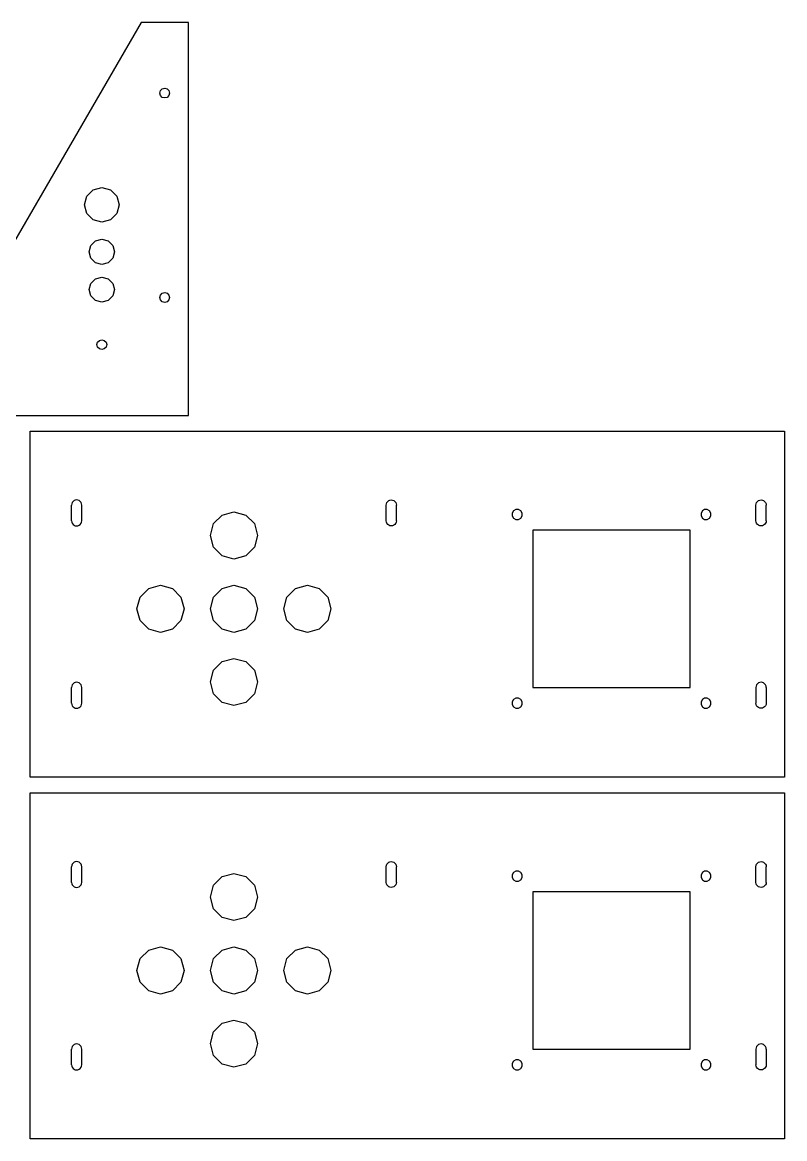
# Model space of a CAD drawing. Extents: x -475 to 494, y -382 to 328.
# Drawn here: x 9 to 494, y -382 to 328 of the extents above; entities that cross this region are included whole.
import ezdxf

# ---------------------------------------------------------------- set-up
doc = ezdxf.new("R2010")
doc.units = 0
doc.layers.get('0').update_dxf_attribs({"linetype": 'CONTINUOUS'})

msp = doc.modelspace()

# ---------------------------------------------------------------- linework, layer by layer
for p, q in [((84.58, 328.46), (-25.42, 138.46)), ((114.58, 328.46), (84.58, 328.46)), ((114.58, 78.46), (114.58, 328.46)), ((96.45, 283.46), (96.87, 285.03)), ((96.87, 285.03), (98.01, 286.17)), ((98.01, 286.17), (99.58, 286.59)), ((99.58, 286.59), (101.14, 286.17)), ((101.14, 286.17), (102.28, 285.03)), ((102.28, 285.03), (102.7, 283.46)), ((96.87, 281.9), (96.45, 283.46)), ((98.01, 280.76), (96.87, 281.9)), ((99.58, 280.34), (98.01, 280.76)), ((101.14, 280.76), (99.58, 280.34)), ((102.28, 281.9), (101.14, 280.76)), ((102.7, 283.46), (102.28, 281.9)), ((50.05, 217.96), (54.08, 221.99)), ((54.08, 221.99), (59.58, 223.46)), ((59.58, 223.46), (65.08, 221.99)), ((65.08, 221.99), (69.1, 217.96)), ((48.58, 212.46), (50.05, 217.96)), ((69.1, 217.96), (70.58, 212.46)), ((50.05, 206.96), (48.58, 212.46)), ((54.08, 202.94), (50.05, 206.96)), ((69.1, 206.96), (65.08, 202.94)), ((70.58, 212.46), (69.1, 206.96)), ((59.58, 201.46), (54.08, 202.94)), ((65.08, 202.94), (59.58, 201.46)), ((51.58, 182.46), (52.65, 186.46)), ((52.65, 186.46), (55.58, 189.39)), ((55.58, 189.39), (59.58, 190.46)), ((59.58, 190.46), (63.58, 189.39)), ((63.58, 189.39), (66.5, 186.46)), ((66.5, 186.46), (67.58, 182.46)), ((52.65, 178.46), (51.58, 182.46)), ((55.58, 175.54), (52.65, 178.46)), ((66.5, 178.46), (63.58, 175.54)), ((67.58, 182.46), (66.5, 178.46)), ((59.58, 174.46), (55.58, 175.54)), ((63.58, 175.54), (59.58, 174.46)), ((52.65, 162.46), (55.58, 165.39)), ((55.58, 165.39), (59.58, 166.46)), ((59.58, 166.46), (63.58, 165.39)), ((63.58, 165.39), (66.5, 162.46)), ((51.58, 158.46), (52.65, 162.46)), ((52.65, 154.46), (51.58, 158.46)), ((66.5, 162.46), (67.58, 158.46)), ((67.58, 158.46), (66.5, 154.46)), ((98.01, 156.17), (99.58, 156.59)), ((99.58, 156.59), (101.14, 156.17)), ((55.58, 151.54), (52.65, 154.46)), ((59.58, 150.46), (55.58, 151.54)), ((63.58, 151.54), (59.58, 150.46)), ((66.5, 154.46), (63.58, 151.54)), ((96.45, 153.46), (96.87, 155.03)), ((96.87, 151.9), (96.45, 153.46)), ((96.87, 155.03), (98.01, 156.17)), ((98.01, 150.76), (96.87, 151.9)), ((99.58, 150.34), (98.01, 150.76)), ((101.14, 150.76), (99.58, 150.34)), ((101.14, 156.17), (102.28, 155.03)), ((102.28, 151.9), (101.14, 150.76)), ((102.28, 155.03), (102.7, 153.46)), ((102.7, 153.46), (102.28, 151.9)), ((56.45, 123.46), (56.87, 125.03)), ((56.87, 121.9), (56.45, 123.46)), ((56.87, 125.03), (58.01, 126.17)), ((58.01, 120.76), (56.87, 121.9)), ((58.01, 126.17), (59.58, 126.59)), ((59.58, 120.34), (58.01, 120.76)), ((59.58, 126.59), (61.14, 126.17)), ((61.14, 120.76), (59.58, 120.34)), ((61.14, 126.17), (62.28, 125.03)), ((62.28, 121.9), (61.14, 120.76)), ((62.28, 125.03), (62.7, 123.46)), ((62.7, 123.46), (62.28, 121.9)), ((-25.42, 78.46), (114.58, 78.46)), ((14.08, 68.46), (493.58, 68.46)), ((14.08, -151.54), (14.08, 68.46)), ((493.58, 68.46), (493.58, -151.54)), ((40.44, 22.31), (40.33, 21.46)), ((40.33, 11.46), (40.33, 21.46)), ((40.76, 23.09), (40.44, 22.31)), ((41.28, 23.76), (40.76, 23.09)), ((41.95, 24.28), (41.28, 23.76)), ((42.73, 24.6), (41.95, 24.28)), ((43.58, 24.71), (42.73, 24.6)), ((44.42, 24.6), (43.58, 24.71)), ((45.2, 24.28), (44.42, 24.6)), ((45.87, 23.76), (45.2, 24.28)), ((46.39, 23.09), (45.87, 23.76)), ((46.72, 22.31), (46.39, 23.09)), ((46.83, 21.46), (46.72, 22.31)), ((46.83, 11.46), (46.83, 21.46)), ((240.33, 21.46), (240.44, 22.31)), ((240.33, 11.46), (240.33, 21.46)), ((240.44, 22.31), (240.76, 23.09)), ((240.76, 23.09), (241.28, 23.76)), ((241.28, 23.76), (241.95, 24.28)), ((241.95, 24.28), (242.73, 24.6)), ((242.73, 24.6), (243.58, 24.71)), ((243.58, 24.71), (244.42, 24.6)), ((244.42, 24.6), (245.2, 24.28)), ((245.2, 24.28), (245.87, 23.76)), ((245.87, 23.76), (246.39, 23.09)), ((246.39, 23.09), (246.72, 22.31)), ((246.72, 22.31), (246.83, 21.46)), ((246.83, 11.46), (246.83, 21.46)), ((475.33, 21.46), (475.44, 22.31)), ((475.33, 11.46), (475.33, 21.46)), ((475.44, 22.31), (475.76, 23.09)), ((475.76, 23.09), (476.28, 23.76)), ((476.28, 23.76), (476.95, 24.28)), ((476.95, 24.28), (477.73, 24.6)), ((477.73, 24.6), (478.58, 24.71)), ((478.58, 24.71), (479.42, 24.6)), ((479.42, 24.6), (480.2, 24.28)), ((480.2, 24.28), (480.87, 23.76)), ((480.87, 23.76), (481.39, 23.09)), ((481.39, 23.09), (481.72, 22.31)), ((481.72, 22.31), (481.83, 21.46)), ((481.83, 11.46), (481.83, 21.46)), ((130.59, 9.63), (136.08, 15.12)), ((136.08, 15.12), (143.58, 17.13)), ((143.58, 17.13), (151.08, 15.12)), ((151.08, 15.12), (156.57, 9.63)), ((321.28, 17.76), (320.44, 16.31)), ((320.44, 16.31), (320.44, 14.62)), ((320.44, 14.62), (321.28, 13.17)), ((322.73, 18.6), (321.28, 17.76)), ((324.42, 18.6), (322.73, 18.6)), ((325.87, 17.76), (324.42, 18.6)), ((326.72, 16.31), (325.87, 17.76)), ((325.87, 13.17), (326.72, 14.62)), ((326.72, 14.62), (326.72, 16.31)), ((441.28, 17.76), (440.44, 16.31)), ((440.44, 16.31), (440.44, 14.62)), ((440.44, 14.62), (441.28, 13.17)), ((442.73, 18.6), (441.28, 17.76)), ((444.42, 18.6), (442.73, 18.6)), ((445.87, 17.76), (444.42, 18.6)), ((446.72, 16.31), (445.87, 17.76)), ((445.87, 13.17), (446.72, 14.62)), ((446.72, 14.62), (446.72, 16.31)), ((40.33, 11.46), (40.44, 10.62)), ((40.44, 10.62), (40.76, 9.84)), ((40.76, 9.84), (41.28, 9.17)), ((41.28, 9.17), (41.95, 8.65)), ((41.95, 8.65), (42.73, 8.33)), ((42.73, 8.33), (43.58, 8.21)), ((43.58, 8.21), (44.42, 8.33)), ((44.42, 8.33), (45.2, 8.65)), ((45.2, 8.65), (45.87, 9.17)), ((45.87, 9.17), (46.39, 9.84)), ((46.39, 9.84), (46.72, 10.62)), ((46.72, 10.62), (46.83, 11.46)), ((128.58, 2.13), (130.59, 9.63)), ((156.57, 9.63), (158.58, 2.13)), ((240.44, 10.62), (240.33, 11.46)), ((240.76, 9.84), (240.44, 10.62)), ((241.28, 9.17), (240.76, 9.84)), ((241.95, 8.65), (241.28, 9.17)), ((242.73, 8.33), (241.95, 8.65)), ((243.58, 8.21), (242.73, 8.33)), ((244.42, 8.33), (243.58, 8.21)), ((245.2, 8.65), (244.42, 8.33)), ((245.87, 9.17), (245.2, 8.65)), ((246.39, 9.84), (245.87, 9.17)), ((246.72, 10.62), (246.39, 9.84)), ((246.83, 11.46), (246.72, 10.62)), ((321.28, 13.17), (322.73, 12.33)), ((322.73, 12.33), (324.42, 12.33)), ((324.42, 12.33), (325.87, 13.17)), ((441.28, 13.17), (442.73, 12.33)), ((442.73, 12.33), (444.42, 12.33)), ((444.42, 12.33), (445.87, 13.17)), ((475.44, 10.62), (475.33, 11.46)), ((475.76, 9.84), (475.44, 10.62)), ((476.28, 9.17), (475.76, 9.84)), ((476.95, 8.65), (476.28, 9.17)), ((477.73, 8.33), (476.95, 8.65)), ((478.58, 8.21), (477.73, 8.33)), ((479.42, 8.33), (478.58, 8.21)), ((480.2, 8.65), (479.42, 8.33)), ((480.87, 9.17), (480.2, 8.65)), ((481.39, 9.84), (480.87, 9.17)), ((481.72, 10.62), (481.39, 9.84)), ((481.83, 11.46), (481.72, 10.62)), ((130.59, -5.37), (128.58, 2.13)), ((158.58, 2.13), (156.57, -5.37)), ((433.58, 5.46), (333.58, 5.46)), ((333.58, 5.46), (333.58, -94.54)), ((433.58, -94.54), (433.58, 5.46)), ((136.08, -10.86), (130.59, -5.37)), ((156.57, -5.37), (151.08, -10.86)), ((143.58, -12.87), (136.08, -10.86)), ((151.08, -10.86), (143.58, -12.87)), ((83.92, -37.04), (89.41, -31.55)), ((89.41, -31.55), (96.91, -29.54)), ((96.91, -29.54), (104.41, -31.55)), ((104.41, -31.55), (109.9, -37.04)), ((130.59, -37.04), (136.08, -31.55)), ((136.08, -31.55), (143.58, -29.54)), ((143.58, -29.54), (151.08, -31.55)), ((151.08, -31.55), (156.57, -37.04)), ((177.25, -37.04), (182.74, -31.55)), ((182.74, -31.55), (190.24, -29.54)), ((190.24, -29.54), (197.74, -31.55)), ((197.74, -31.55), (203.23, -37.04)), ((81.91, -44.54), (83.92, -37.04)), ((109.9, -37.04), (111.91, -44.54)), ((128.58, -44.54), (130.59, -37.04)), ((156.57, -37.04), (158.58, -44.54)), ((175.24, -44.54), (177.25, -37.04)), ((203.23, -37.04), (205.24, -44.54)), ((83.92, -52.04), (81.91, -44.54)), ((111.91, -44.54), (109.9, -52.04)), ((130.59, -52.04), (128.58, -44.54)), ((158.58, -44.54), (156.57, -52.04)), ((177.25, -52.04), (175.24, -44.54)), ((205.24, -44.54), (203.23, -52.04)), ((89.41, -57.53), (83.92, -52.04)), ((109.9, -52.04), (104.41, -57.53)), ((136.08, -57.53), (130.59, -52.04)), ((156.57, -52.04), (151.08, -57.53)), ((182.74, -57.53), (177.25, -52.04)), ((203.23, -52.04), (197.74, -57.53)), ((96.91, -59.54), (89.41, -57.53)), ((104.41, -57.53), (96.91, -59.54)), ((143.58, -59.54), (136.08, -57.53)), ((151.08, -57.53), (143.58, -59.54)), ((190.24, -59.54), (182.74, -57.53)), ((197.74, -57.53), (190.24, -59.54)), ((136.08, -78.07), (130.59, -83.56)), ((136.08, -78.07), (143.58, -76.06)), ((143.58, -76.06), (151.08, -78.07)), ((151.08, -78.07), (156.57, -83.56)), ((128.58, -91.06), (130.59, -83.56)), ((156.57, -83.56), (158.58, -91.06)), ((41.28, -92.24), (40.76, -92.91)), ((41.95, -91.72), (41.28, -92.24)), ((42.73, -91.4), (41.95, -91.72)), ((43.58, -91.29), (42.73, -91.4)), ((44.42, -91.4), (43.58, -91.29)), ((45.2, -91.72), (44.42, -91.4)), ((45.87, -92.24), (45.2, -91.72)), ((46.39, -92.91), (45.87, -92.24)), ((130.59, -98.56), (128.58, -91.06)), ((158.58, -91.06), (156.57, -98.56)), ((476.28, -92.24), (475.76, -92.91)), ((476.95, -91.72), (476.28, -92.24)), ((477.73, -91.4), (476.95, -91.72)), ((478.58, -91.29), (477.73, -91.4)), ((479.42, -91.4), (478.58, -91.29)), ((480.2, -91.72), (479.42, -91.4)), ((480.87, -92.24), (480.2, -91.72)), ((481.39, -92.91), (480.87, -92.24)), ((40.44, -93.69), (40.33, -94.54)), ((40.33, -104.54), (40.33, -94.54)), ((40.76, -92.91), (40.44, -93.69)), ((46.72, -93.69), (46.39, -92.91)), ((46.83, -94.54), (46.72, -93.69)), ((46.83, -104.54), (46.83, -94.54)), ((136.08, -104.05), (130.59, -98.56)), ((156.57, -98.56), (151.08, -104.05)), ((333.58, -94.54), (433.58, -94.54)), ((475.44, -93.69), (475.33, -94.54)), ((475.33, -94.54), (475.33, -104.54)), ((475.76, -92.91), (475.44, -93.69)), ((481.72, -93.69), (481.39, -92.91)), ((481.83, -94.54), (481.72, -93.69)), ((481.83, -94.54), (481.83, -104.54)), ((40.33, -104.54), (40.44, -105.38)), ((40.44, -105.38), (40.76, -106.16)), ((40.76, -106.16), (41.28, -106.83)), ((45.87, -106.83), (46.39, -106.16)), ((46.39, -106.16), (46.72, -105.38)), ((46.72, -105.38), (46.83, -104.54)), ((143.58, -106.06), (136.08, -104.05)), ((151.08, -104.05), (143.58, -106.06)), ((321.28, -102.24), (320.44, -103.69)), ((320.44, -103.69), (320.44, -105.38)), ((320.44, -105.38), (321.28, -106.83)), ((322.73, -101.4), (321.28, -102.24)), ((324.42, -101.4), (322.73, -101.4)), ((325.87, -102.24), (324.42, -101.4)), ((326.72, -103.69), (325.87, -102.24)), ((325.87, -106.83), (326.72, -105.38)), ((326.72, -105.38), (326.72, -103.69)), ((441.28, -102.24), (440.44, -103.69)), ((440.44, -103.69), (440.44, -105.38)), ((440.44, -105.38), (441.28, -106.83)), ((442.73, -101.4), (441.28, -102.24)), ((444.42, -101.4), (442.73, -101.4)), ((445.87, -102.24), (444.42, -101.4)), ((446.72, -103.69), (445.87, -102.24)), ((445.87, -106.83), (446.72, -105.38)), ((446.72, -105.38), (446.72, -103.69)), ((475.44, -105.38), (475.33, -104.54)), ((475.76, -106.16), (475.44, -105.38)), ((476.28, -106.83), (475.76, -106.16)), ((481.39, -106.16), (480.87, -106.83)), ((481.72, -105.38), (481.39, -106.16)), ((481.83, -104.54), (481.72, -105.38)), ((41.28, -106.83), (41.95, -107.35)), ((41.95, -107.35), (42.73, -107.67)), ((42.73, -107.67), (43.58, -107.79)), ((43.58, -107.79), (44.42, -107.67)), ((44.42, -107.67), (45.2, -107.35)), ((45.2, -107.35), (45.87, -106.83)), ((321.28, -106.83), (322.73, -107.67)), ((322.73, -107.67), (324.42, -107.67)), ((324.42, -107.67), (325.87, -106.83)), ((441.28, -106.83), (442.73, -107.67)), ((442.73, -107.67), (444.42, -107.67)), ((444.42, -107.67), (445.87, -106.83)), ((476.95, -107.35), (476.28, -106.83)), ((477.73, -107.67), (476.95, -107.35)), ((478.58, -107.79), (477.73, -107.67)), ((479.42, -107.67), (478.58, -107.79)), ((480.2, -107.35), (479.42, -107.67)), ((480.87, -106.83), (480.2, -107.35)), ((493.58, -151.54), (14.08, -151.54)), ((14.08, -161.54), (493.58, -161.54)), ((14.08, -381.54), (14.08, -161.54)), ((493.58, -161.54), (493.58, -381.54)), ((41.95, -205.72), (41.28, -206.24)), ((42.73, -205.4), (41.95, -205.72)), ((43.58, -205.29), (42.73, -205.4)), ((44.42, -205.4), (43.58, -205.29)), ((45.2, -205.72), (44.42, -205.4)), ((45.87, -206.24), (45.2, -205.72)), ((241.28, -206.24), (241.95, -205.72)), ((241.95, -205.72), (242.73, -205.4)), ((242.73, -205.4), (243.58, -205.29)), ((243.58, -205.29), (244.42, -205.4)), ((244.42, -205.4), (245.2, -205.72)), ((245.2, -205.72), (245.87, -206.24)), ((476.28, -206.24), (476.95, -205.72)), ((476.95, -205.72), (477.73, -205.4)), ((477.73, -205.4), (478.58, -205.29)), ((478.58, -205.29), (479.42, -205.4)), ((479.42, -205.4), (480.2, -205.72)), ((480.2, -205.72), (480.87, -206.24)), ((40.44, -207.69), (40.33, -208.54)), ((40.33, -218.54), (40.33, -208.54)), ((40.76, -206.91), (40.44, -207.69)), ((41.28, -206.24), (40.76, -206.91)), ((46.39, -206.91), (45.87, -206.24)), ((46.72, -207.69), (46.39, -206.91)), ((46.83, -208.54), (46.72, -207.69)), ((46.83, -218.54), (46.83, -208.54)), ((136.08, -214.88), (143.58, -212.87)), ((143.58, -212.87), (151.08, -214.88)), ((240.33, -208.54), (240.44, -207.69)), ((240.33, -218.54), (240.33, -208.54)), ((240.44, -207.69), (240.76, -206.91)), ((240.76, -206.91), (241.28, -206.24)), ((245.87, -206.24), (246.39, -206.91)), ((246.39, -206.91), (246.72, -207.69)), ((246.72, -207.69), (246.83, -208.54)), ((246.83, -218.54), (246.83, -208.54)), ((321.28, -212.24), (320.44, -213.69)), ((322.73, -211.4), (321.28, -212.24)), ((324.42, -211.4), (322.73, -211.4)), ((325.87, -212.24), (324.42, -211.4)), ((326.72, -213.69), (325.87, -212.24)), ((441.28, -212.24), (440.44, -213.69)), ((442.73, -211.4), (441.28, -212.24)), ((444.42, -211.4), (442.73, -211.4)), ((445.87, -212.24), (444.42, -211.4)), ((446.72, -213.69), (445.87, -212.24)), ((475.33, -208.54), (475.44, -207.69)), ((475.33, -218.54), (475.33, -208.54)), ((475.44, -207.69), (475.76, -206.91)), ((475.76, -206.91), (476.28, -206.24)), ((480.87, -206.24), (481.39, -206.91)), ((481.39, -206.91), (481.72, -207.69)), ((481.72, -207.69), (481.83, -208.54)), ((481.83, -218.54), (481.83, -208.54)), ((40.33, -218.54), (40.44, -219.38)), ((40.44, -219.38), (40.76, -220.16)), ((46.39, -220.16), (46.72, -219.38)), ((46.72, -219.38), (46.83, -218.54)), ((130.59, -220.37), (136.08, -214.88)), ((151.08, -214.88), (156.57, -220.37)), ((240.44, -219.38), (240.33, -218.54)), ((240.76, -220.16), (240.44, -219.38)), ((246.72, -219.38), (246.39, -220.16)), ((246.83, -218.54), (246.72, -219.38)), ((320.44, -213.69), (320.44, -215.38)), ((320.44, -215.38), (321.28, -216.83)), ((321.28, -216.83), (322.73, -217.67)), ((322.73, -217.67), (324.42, -217.67)), ((324.42, -217.67), (325.87, -216.83)), ((325.87, -216.83), (326.72, -215.38)), ((326.72, -215.38), (326.72, -213.69)), ((440.44, -213.69), (440.44, -215.38)), ((440.44, -215.38), (441.28, -216.83)), ((441.28, -216.83), (442.73, -217.67)), ((442.73, -217.67), (444.42, -217.67)), ((444.42, -217.67), (445.87, -216.83)), ((445.87, -216.83), (446.72, -215.38)), ((446.72, -215.38), (446.72, -213.69)), ((475.44, -219.38), (475.33, -218.54)), ((475.76, -220.16), (475.44, -219.38)), ((481.72, -219.38), (481.39, -220.16)), ((481.83, -218.54), (481.72, -219.38)), ((40.76, -220.16), (41.28, -220.83)), ((41.28, -220.83), (41.95, -221.35)), ((41.95, -221.35), (42.73, -221.67)), ((42.73, -221.67), (43.58, -221.79)), ((43.58, -221.79), (44.42, -221.67)), ((44.42, -221.67), (45.2, -221.35)), ((45.2, -221.35), (45.87, -220.83)), ((45.87, -220.83), (46.39, -220.16)), ((128.58, -227.87), (130.59, -220.37)), ((156.57, -220.37), (158.58, -227.87)), ((241.28, -220.83), (240.76, -220.16)), ((241.95, -221.35), (241.28, -220.83)), ((242.73, -221.67), (241.95, -221.35)), ((243.58, -221.79), (242.73, -221.67)), ((244.42, -221.67), (243.58, -221.79)), ((245.2, -221.35), (244.42, -221.67)), ((245.87, -220.83), (245.2, -221.35)), ((246.39, -220.16), (245.87, -220.83)), ((433.58, -224.54), (333.58, -224.54)), ((333.58, -224.54), (333.58, -324.54)), ((433.58, -324.54), (433.58, -224.54)), ((476.28, -220.83), (475.76, -220.16)), ((476.95, -221.35), (476.28, -220.83)), ((477.73, -221.67), (476.95, -221.35)), ((478.58, -221.79), (477.73, -221.67)), ((479.42, -221.67), (478.58, -221.79)), ((480.2, -221.35), (479.42, -221.67)), ((480.87, -220.83), (480.2, -221.35)), ((481.39, -220.16), (480.87, -220.83)), ((130.59, -235.37), (128.58, -227.87)), ((158.58, -227.87), (156.57, -235.37)), ((136.08, -240.86), (130.59, -235.37)), ((143.58, -242.87), (136.08, -240.86)), ((151.08, -240.86), (143.58, -242.87)), ((156.57, -235.37), (151.08, -240.86)), ((83.92, -267.04), (89.41, -261.55)), ((89.41, -261.55), (96.91, -259.54)), ((96.91, -259.54), (104.41, -261.55)), ((104.41, -261.55), (109.9, -267.04)), ((130.59, -267.04), (136.08, -261.55)), ((136.08, -261.55), (143.58, -259.54)), ((143.58, -259.54), (151.08, -261.55)), ((151.08, -261.55), (156.57, -267.04)), ((177.25, -267.04), (182.74, -261.55)), ((182.74, -261.55), (190.24, -259.54)), ((190.24, -259.54), (197.74, -261.55)), ((197.74, -261.55), (203.23, -267.04)), ((81.91, -274.54), (83.92, -267.04)), ((109.9, -267.04), (111.91, -274.54)), ((128.58, -274.54), (130.59, -267.04)), ((156.57, -267.04), (158.58, -274.54)), ((175.24, -274.54), (177.25, -267.04)), ((203.23, -267.04), (205.24, -274.54)), ((83.92, -282.04), (81.91, -274.54)), ((111.91, -274.54), (109.9, -282.04)), ((130.59, -282.04), (128.58, -274.54)), ((158.58, -274.54), (156.57, -282.04)), ((177.25, -282.04), (175.24, -274.54)), ((205.24, -274.54), (203.23, -282.04)), ((89.41, -287.53), (83.92, -282.04)), ((109.9, -282.04), (104.41, -287.53)), ((136.08, -287.53), (130.59, -282.04)), ((156.57, -282.04), (151.08, -287.53)), ((182.74, -287.53), (177.25, -282.04)), ((203.23, -282.04), (197.74, -287.53)), ((96.91, -289.54), (89.41, -287.53)), ((104.41, -287.53), (96.91, -289.54)), ((143.58, -289.54), (136.08, -287.53)), ((151.08, -287.53), (143.58, -289.54)), ((190.24, -289.54), (182.74, -287.53)), ((197.74, -287.53), (190.24, -289.54)), ((136.08, -308.07), (130.59, -313.56)), ((136.08, -308.07), (143.58, -306.06)), ((143.58, -306.06), (151.08, -308.07)), ((151.08, -308.07), (156.57, -313.56)), ((128.58, -321.06), (130.59, -313.56)), ((156.57, -313.56), (158.58, -321.06)), ((40.44, -323.69), (40.33, -324.54)), ((40.33, -334.54), (40.33, -324.54)), ((40.76, -322.91), (40.44, -323.69)), ((41.28, -322.24), (40.76, -322.91)), ((41.95, -321.72), (41.28, -322.24)), ((42.73, -321.4), (41.95, -321.72)), ((43.58, -321.29), (42.73, -321.4)), ((44.42, -321.4), (43.58, -321.29)), ((45.2, -321.72), (44.42, -321.4)), ((45.87, -322.24), (45.2, -321.72)), ((46.39, -322.91), (45.87, -322.24)), ((46.72, -323.69), (46.39, -322.91)), ((46.83, -324.54), (46.72, -323.69)), ((46.83, -334.54), (46.83, -324.54)), ((130.59, -328.56), (128.58, -321.06)), ((158.58, -321.06), (156.57, -328.56)), ((333.58, -324.54), (433.58, -324.54)), ((475.44, -323.69), (475.33, -324.54)), ((475.33, -324.54), (475.33, -334.54)), ((475.76, -322.91), (475.44, -323.69)), ((476.28, -322.24), (475.76, -322.91)), ((476.95, -321.72), (476.28, -322.24)), ((477.73, -321.4), (476.95, -321.72)), ((478.58, -321.29), (477.73, -321.4)), ((479.42, -321.4), (478.58, -321.29)), ((480.2, -321.72), (479.42, -321.4)), ((480.87, -322.24), (480.2, -321.72)), ((481.39, -322.91), (480.87, -322.24)), ((481.72, -323.69), (481.39, -322.91)), ((481.83, -324.54), (481.72, -323.69)), ((481.83, -324.54), (481.83, -334.54)), ((136.08, -334.05), (130.59, -328.56)), ((156.57, -328.56), (151.08, -334.05)), ((321.28, -332.24), (320.44, -333.69)), ((320.44, -333.69), (320.44, -335.38)), ((322.73, -331.4), (321.28, -332.24)), ((324.42, -331.4), (322.73, -331.4)), ((325.87, -332.24), (324.42, -331.4)), ((326.72, -333.69), (325.87, -332.24)), ((326.72, -335.38), (326.72, -333.69)), ((441.28, -332.24), (440.44, -333.69)), ((440.44, -333.69), (440.44, -335.38)), ((442.73, -331.4), (441.28, -332.24)), ((444.42, -331.4), (442.73, -331.4)), ((445.87, -332.24), (444.42, -331.4)), ((446.72, -333.69), (445.87, -332.24)), ((446.72, -335.38), (446.72, -333.69)), ((40.33, -334.54), (40.44, -335.38)), ((40.44, -335.38), (40.76, -336.16)), ((40.76, -336.16), (41.28, -336.83)), ((41.28, -336.83), (41.95, -337.35)), ((41.95, -337.35), (42.73, -337.67)), ((42.73, -337.67), (43.58, -337.79)), ((43.58, -337.79), (44.42, -337.67)), ((44.42, -337.67), (45.2, -337.35)), ((45.2, -337.35), (45.87, -336.83)), ((45.87, -336.83), (46.39, -336.16)), ((46.39, -336.16), (46.72, -335.38)), ((46.72, -335.38), (46.83, -334.54)), ((143.58, -336.06), (136.08, -334.05)), ((151.08, -334.05), (143.58, -336.06)), ((320.44, -335.38), (321.28, -336.83)), ((321.28, -336.83), (322.73, -337.67)), ((322.73, -337.67), (324.42, -337.67)), ((324.42, -337.67), (325.87, -336.83)), ((325.87, -336.83), (326.72, -335.38)), ((440.44, -335.38), (441.28, -336.83)), ((441.28, -336.83), (442.73, -337.67)), ((442.73, -337.67), (444.42, -337.67)), ((444.42, -337.67), (445.87, -336.83)), ((445.87, -336.83), (446.72, -335.38)), ((475.44, -335.38), (475.33, -334.54)), ((475.76, -336.16), (475.44, -335.38)), ((476.28, -336.83), (475.76, -336.16)), ((476.95, -337.35), (476.28, -336.83)), ((477.73, -337.67), (476.95, -337.35)), ((478.58, -337.79), (477.73, -337.67)), ((479.42, -337.67), (478.58, -337.79)), ((480.2, -337.35), (479.42, -337.67)), ((480.87, -336.83), (480.2, -337.35)), ((481.39, -336.16), (480.87, -336.83)), ((481.72, -335.38), (481.39, -336.16)), ((481.83, -334.54), (481.72, -335.38)), ((493.58, -381.54), (14.08, -381.54))]:
    msp.add_line(p, q)

doc.saveas('drawing.dxf')
